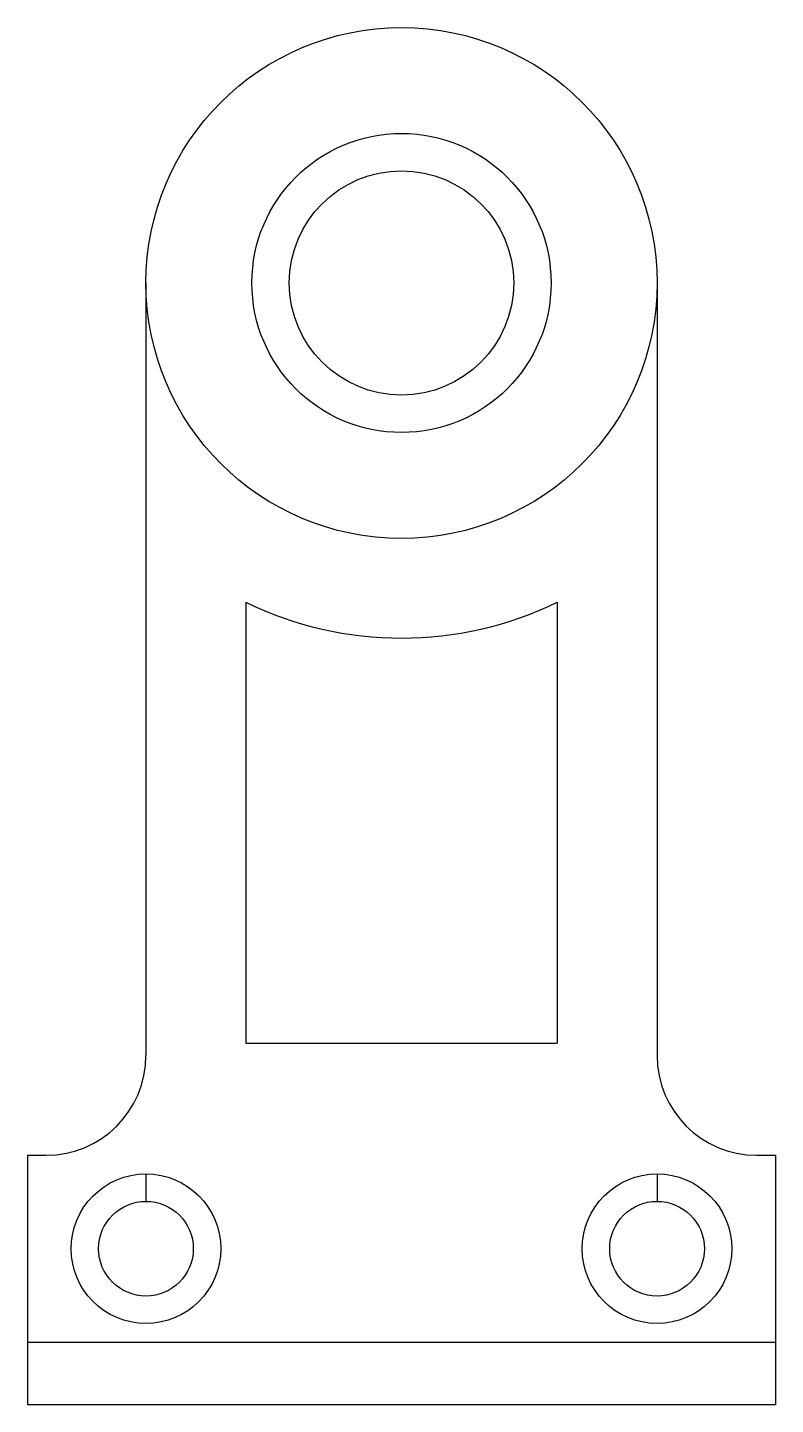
# Model space of a CAD drawing. Header units: inches. Extents: x 106.5 to 118.5, y 44.5 to 66.6.
import ezdxf

# ---------------------------------------------------------------- set-up
doc = ezdxf.new("R2010")
doc.units = ezdxf.units.IN
doc.header["$MEASUREMENT"] = 0

msp = doc.modelspace()

# ---------------------------------------------------------------- linework, layer by layer
for p, q in [((108.4, 62.5), (108.4, 50.1)), ((116.6, 62.5), (116.6, 50.1)), ((110, 57.378), (110, 50.3)), ((115, 57.378), (115, 50.3)), ((110, 50.3), (115, 50.3)), ((106.5, 48.5), (106.8, 48.5)), ((106.5, 48.5), (106.5, 44.5)), ((118.2, 48.5), (118.5, 48.5)), ((118.5, 48.5), (118.5, 44.5)), ((108.4, 48.2), (108.4, 47.76)), ((116.6, 48.2), (116.6, 47.76)), ((106.5, 45.5), (118.5, 45.5)), ((106.5, 44.5), (118.5, 44.5))]:
    msp.add_line(p, q)
for centre, radius in [((112.5, 62.5), 4.1), ((112.5, 62.5), 2.4), ((112.5, 62.5), 1.8), ((108.4, 47), 1.2), ((116.6, 47), 1.2), ((108.4, 47), 0.76), ((116.6, 47), 0.76)]:
    msp.add_circle(centre, radius)
for centre, radius, start, end in [((112.5, 62.5), 5.7, 243.9856, 296.0144), ((106.8, 50.1), 1.6, 270, 0), ((118.2, 50.1), 1.6, 180, 270)]:
    msp.add_arc(centre, radius, start, end)

doc.saveas('drawing.dxf')
